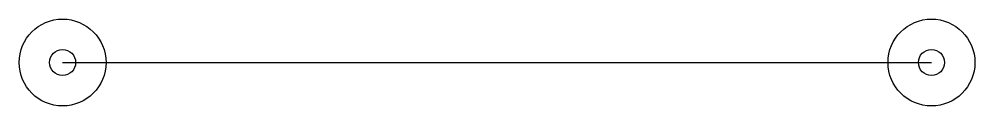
# Model space of a CAD drawing. Header units: inches. Extents: x 12 to 186, y 3 to 123.
# Drawn here: x 47.03 to 58.03, y 83.6 to 84.6 of the extents above; entities that cross this region are included whole.
import ezdxf

# ---------------------------------------------------------------- set-up
doc = ezdxf.new("R2010")
doc.units = ezdxf.units.IN
doc.header["$MEASUREMENT"] = 0

msp = doc.modelspace()

# ---------------------------------------------------------------- linework, layer by layer
at = {"color": 3, "lineweight": 30}
msp.add_line((47.534, 84.095), (57.534, 84.095), dxfattribs=at)
at = {"color": 1, "lineweight": 25}
for centre, radius in [((47.534, 84.095), 0.5), ((57.534, 84.095), 0.5), ((47.534, 84.095), 0.15), ((57.534, 84.095), 0.15)]:
    msp.add_circle(centre, radius, dxfattribs=at)

doc.saveas('drawing.dxf')
